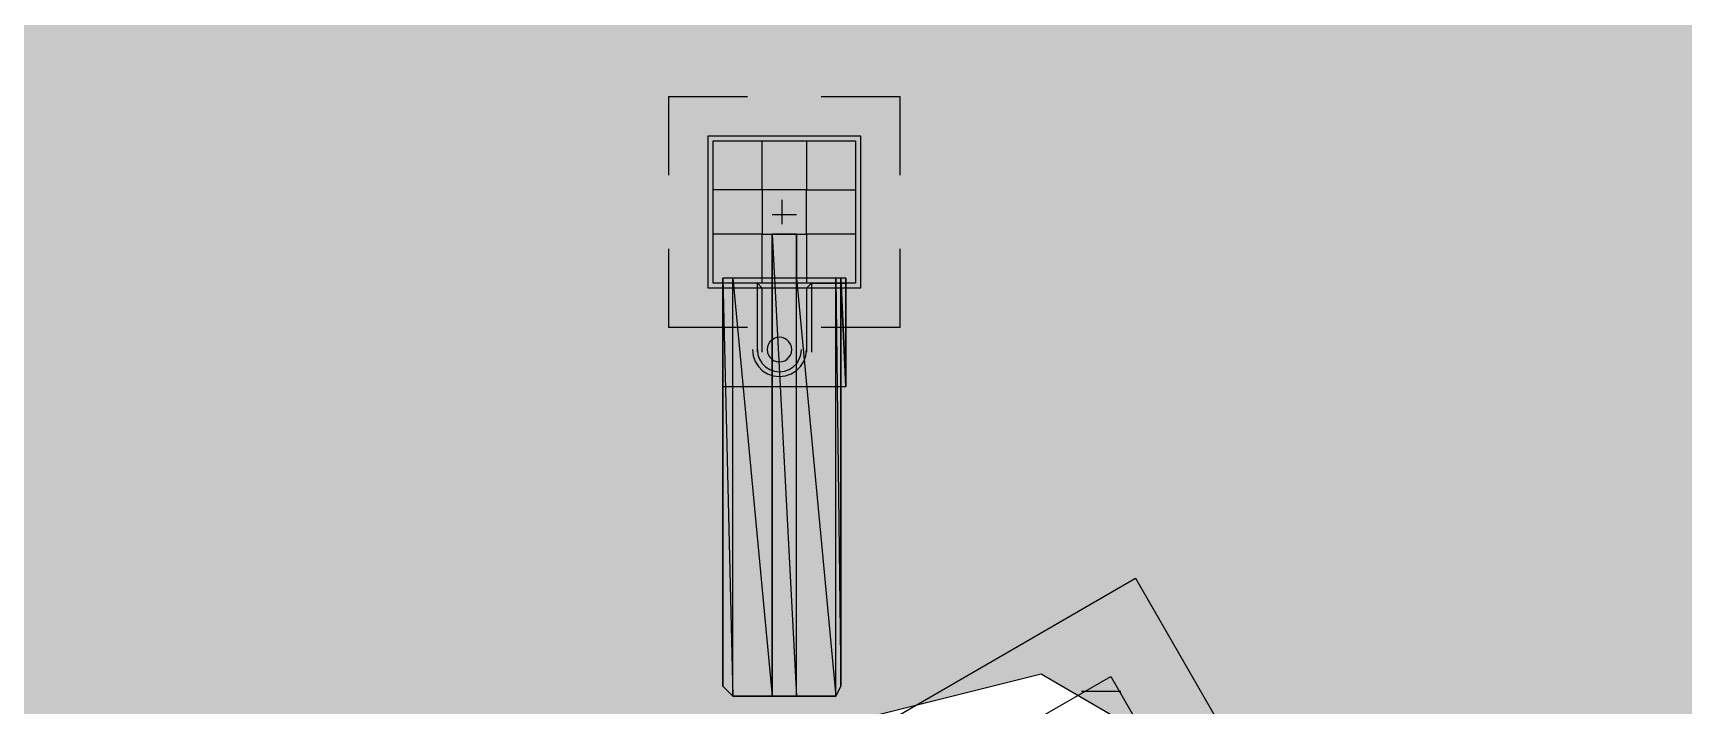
# Model space of a CAD drawing. Header units: metres. Extents: x 1 to 213, y 1 to 147.
# Drawn here: x 68.074 to 71.63, y 139.763 to 141.212 of the extents above; entities that cross this region are included whole.
import ezdxf

# ---------------------------------------------------------------- set-up
doc = ezdxf.new("R2010")
doc.units = ezdxf.units.M
doc.layers.add('00-BASE-ARQUITECTURA', color=8, linetype='Continuous')
doc.layers.add('00-BASE-MAICILLO-EXISTENTE', color=33, linetype='Continuous')

msp = doc.modelspace()

# ---------------------------------------------------------------- hatches: boundary and pattern name
at = {"layer": '00-BASE-MAICILLO-EXISTENTE'}
h = msp.add_hatch(dxfattribs=at)
h.set_pattern_fill('AR-SAND', scale=0.02)
h.paths.add_polyline_path([(52.2111, 142.4781), (53.0489, 142.3458), (60.1927, 142.434), (60.5896, 142.3017), (66.7191, 142.3899), (76.1559, 142.2576), (76.2, 140.2732), (75.9354, 139.8763), (74.2156, 138.8621), (73.4659, 139.6999), (73.1573, 139.7881), (72.6281, 139.6999), (71.217, 138.8621), (70.776, 139.5235), (70.2468, 139.8322), (69.7177, 139.6999), (68.3507, 138.8621), (67.9097, 139.5235), (67.3805, 139.8322), (66.7632, 139.6558), (65.4843, 138.8621), (65.2639, 138.9503), (64.6906, 139.7881), (64.1614, 139.7881), (63.7646, 139.5676), (62.618, 138.8621), (62.2652, 138.4211), (62.3093, 134.8933), (62.7062, 134.3201), (80.301, 134.3201), (82.109, 134.1878), (82.5059, 134.3201), (82.7704, 134.6728), (82.4618, 135.5107), (82.5941, 135.6871), (85.1517, 135.643), (86.0336, 133.4381), (86.5187, 132.7326), (87.577, 130.1749), (98.469, 106.627), (96.7052, 105.7892), (96.3083, 105.7451), (95.9555, 105.4364), (93.3097, 104.2017), (92.9128, 104.5545), (92.7805, 105.0395), (91.9427, 106.2743), (90.7079, 107.6413), (89.0322, 108.9201), (87.4888, 109.6697), (87.7093, 109.7138), (87.9739, 110.0666), (87.9739, 110.4194), (87.6211, 110.8163), (87.092, 110.8163), (86.8274, 110.5958), (86.7392, 110.1548), (86.9597, 109.7579), (86.651, 109.9343), (84.5784, 110.2871), (71.7461, 110.1989), (69.8941, 110.3753), (67.2923, 110.1548), (64.8229, 109.4052), (63.2795, 108.5232), (60.81, 106.0538), (59.7076, 103.9812), (59.2225, 102.526), (59.0021, 101.0267), (59.0021, 98.6895), (58.8698, 98.5131), (52.1229, 98.425), (51.9906, 98.7777), (51.9906, 112.6242), (52.1229, 122.3697), (52.0788, 142.2135), (52.2111, 142.4781)])

# ---------------------------------------------------------------- linework, layer by layer
at = {"layer": '00-BASE-ARQUITECTURA'}
for points in [[(69.4443, 140.9064), (69.4443, 141.0758), (69.6136, 141.0758)], [(69.7724, 141.0758), (69.9417, 141.0758), (69.9417, 140.9064)], [(69.6454, 140.8747), (69.6454, 140.9805)], [(69.7406, 140.9805), (69.7406, 140.8747), (69.8464, 140.8747)], [(69.6454, 140.8747), (69.5395, 140.8747)], [(69.6877, 140.8535), (69.6877, 140.8006)], [(69.6665, 140.8218), (69.7194, 140.8218)], [(69.4443, 140.5783), (69.4443, 140.7477)], [(69.6454, 140.6736), (69.6454, 140.7794), (69.5395, 140.7794)], [(69.6665, 140.7794), (69.6665, 140.6842), (69.6665, 140.7794)], [(69.6665, 139.7846), (69.6665, 140.7794), (69.7194, 139.7846), (69.6665, 139.7846)], [(69.6665, 140.7794), (69.7194, 139.7846), (69.7194, 140.7794), (69.6665, 140.7794)], [(69.6665, 140.7794), (69.6665, 140.6842)], [(69.7194, 140.7794), (69.7194, 140.6842)], [(69.8464, 140.7794), (69.7406, 140.7794), (69.7406, 140.6736)], [(69.9417, 140.7477), (69.9417, 140.5783), (69.7724, 140.5783)], [(69.5607, 140.6842), (69.5607, 140.4513), (69.5607, 140.6842)], [(69.5607, 140.4513), (69.5607, 140.4513), (69.5607, 140.6842), (69.5607, 140.4513), (69.5607, 140.6842), (69.5607, 140.4513)], [(69.5607, 139.8058), (69.5607, 139.8058), (69.5607, 140.6842), (69.5607, 139.8058), (69.5607, 140.6842), (69.5607, 140.4513), (69.5607, 139.8058)], [(69.5607, 139.8058), (69.5607, 140.6842), (69.5819, 139.7846), (69.5607, 139.8058)], [(69.5607, 140.6842), (69.5819, 139.7846), (69.5819, 140.6842), (69.5607, 140.6842)], [(69.5819, 139.7846), (69.5819, 140.6842), (69.6665, 139.7846), (69.5819, 139.7846)], [(69.5819, 140.6842), (69.6665, 139.7846), (69.6665, 140.6842), (69.5819, 140.6842)], [(69.6665, 139.7846), (69.6665, 140.6842), (69.6665, 139.7846)], [(69.6665, 140.6842), (69.6665, 139.7846), (69.6665, 140.6842)], [(69.7194, 139.7846), (69.7194, 140.6842), (69.8041, 139.7846), (69.7194, 139.7846)], [(69.7194, 140.6842), (69.8041, 139.7846), (69.8041, 140.6842), (69.7194, 140.6842)], [(69.8041, 139.7846), (69.8041, 140.6842), (69.8147, 139.8058), (69.8041, 139.7846)], [(69.8041, 140.6842), (69.8147, 139.8058), (69.8147, 140.6842), (69.8041, 140.6842)], [(69.8147, 140.6842), (69.8147, 140.4513), (69.8147, 140.6842)], [(69.8147, 140.4513), (69.8147, 140.4513), (69.8147, 140.6842), (69.8147, 140.4513)], [(69.8253, 140.4513), (69.8253, 140.4513), (69.8253, 140.6842), (69.8253, 140.4513), (69.8253, 140.6842), (69.8147, 140.6842), (69.8253, 140.4513)], [(69.8147, 140.6842), (69.8147, 140.4513), (69.8253, 140.4513), (69.8147, 140.6842)], [(69.7512, 140.6736), (69.7406, 140.663), (69.6454, 140.663), (69.6348, 140.6736), (69.5607, 140.6736)], [(69.6348, 140.5254), (69.6348, 140.6736)], [(69.6454, 140.5254), (69.6454, 140.663)], [(69.7406, 140.663), (69.7406, 140.5254)], [(69.7512, 140.6736), (69.7512, 140.5254)], [(69.7512, 140.6736), (69.8253, 140.6736)], [(69.6136, 140.5783), (69.4443, 140.5783)], [(69.6824, 140.5572), (69.6763, 140.5565), (69.6708, 140.5545), (69.6658, 140.5514), (69.6617, 140.5473), (69.6586, 140.5423), (69.6566, 140.5368), (69.6559, 140.5307), (69.6566, 140.5246), (69.6586, 140.5191), (69.6617, 140.5142), (69.6658, 140.5101), (69.6708, 140.5069), (69.6763, 140.505), (69.6824, 140.5043), (69.6885, 140.505), (69.694, 140.5069), (69.6989, 140.5101), (69.703, 140.5142), (69.7062, 140.5191), (69.7082, 140.5246), (69.7089, 140.5307), (69.7082, 140.5368), (69.7062, 140.5423), (69.703, 140.5473), (69.6989, 140.5514), (69.694, 140.5545), (69.6885, 140.5565), (69.6824, 140.5572)], [(69.6242, 140.5307), (69.6257, 140.5174), (69.6301, 140.5051), (69.637, 140.4943), (69.646, 140.4853), (69.6568, 140.4784), (69.6691, 140.474), (69.6824, 140.4725), (69.6957, 140.474), (69.708, 140.4784), (69.7188, 140.4853), (69.7278, 140.4943), (69.7347, 140.5051), (69.7391, 140.5174), (69.7406, 140.5307)], [(69.6348, 140.5307), (69.636, 140.5198), (69.6396, 140.5098), (69.6452, 140.5009), (69.6526, 140.4935), (69.6615, 140.4879), (69.6715, 140.4843), (69.6824, 140.4831), (69.6933, 140.4843), (69.7033, 140.4879), (69.7122, 140.4936), (69.7196, 140.5009), (69.7252, 140.5098), (69.7288, 140.5198), (69.73, 140.5307)], [(69.5607, 140.4513), (69.5607, 139.8058), (69.5819, 139.7846), (69.8041, 139.7846), (69.8147, 139.8058), (69.8147, 140.4513)], [(69.8147, 140.4513), (69.8147, 139.8058), (69.8147, 140.4513)], [(62.3111, 138.6628), (64.6818, 140.028), (65.4014, 138.7898), (67.5604, 140.0386), (68.2907, 138.7898), (70.4497, 140.0386), (71.1694, 138.7898), (73.3389, 140.0386), (74.0586, 138.7898), (76.1964, 140.0174)], [(62.4593, 138.5675), (64.6289, 139.8269), (65.3485, 138.5781), (67.5075, 139.8269), (68.2272, 138.5781), (70.3968, 139.8269), (71.1164, 138.5781), (73.286, 139.8269), (74.0057, 138.5781), (76.1753, 139.8269)], [(70.3333, 139.7952), (70.4179, 139.7952)]]:
    msp.add_lwpolyline(points, dxfattribs=at)
for points in [[(69.5289, 140.9911), (69.857, 140.9911), (69.857, 140.663), (69.5289, 140.663)], [(69.5395, 140.9805), (69.8464, 140.9805), (69.8464, 140.6736), (69.5395, 140.6736)], [(69.7406, 140.8747), (69.6454, 140.8747), (69.6454, 140.7794), (69.7406, 140.7794)], [(69.8253, 140.6842), (69.5607, 140.6842), (69.5607, 140.4513), (69.8253, 140.4513)]]:
    msp.add_lwpolyline(points, close=True, dxfattribs=at)
at = {"layer": '00-BASE-MAICILLO-EXISTENTE'}
msp.add_lwpolyline([(60.5896, 142.3017), (66.7191, 142.3899), (76.1559, 142.2576), (76.2, 140.2732), (75.9354, 139.8763), (74.2156, 138.8621), (73.4659, 139.6999), (73.1573, 139.7881), (72.6281, 139.6999), (71.217, 138.8621), (70.776, 139.5235), (70.2468, 139.8322), (69.7177, 139.6999), (68.3507, 138.8621), (67.9097, 139.5235), (67.3805, 139.8322), (66.7632, 139.6558), (65.4843, 138.8621), (65.2639, 138.9503), (64.6906, 139.7881), (64.1614, 139.7881), (63.7646, 139.5676), (62.618, 138.8621), (62.2652, 138.4211)], dxfattribs=at)

doc.saveas('drawing.dxf')
